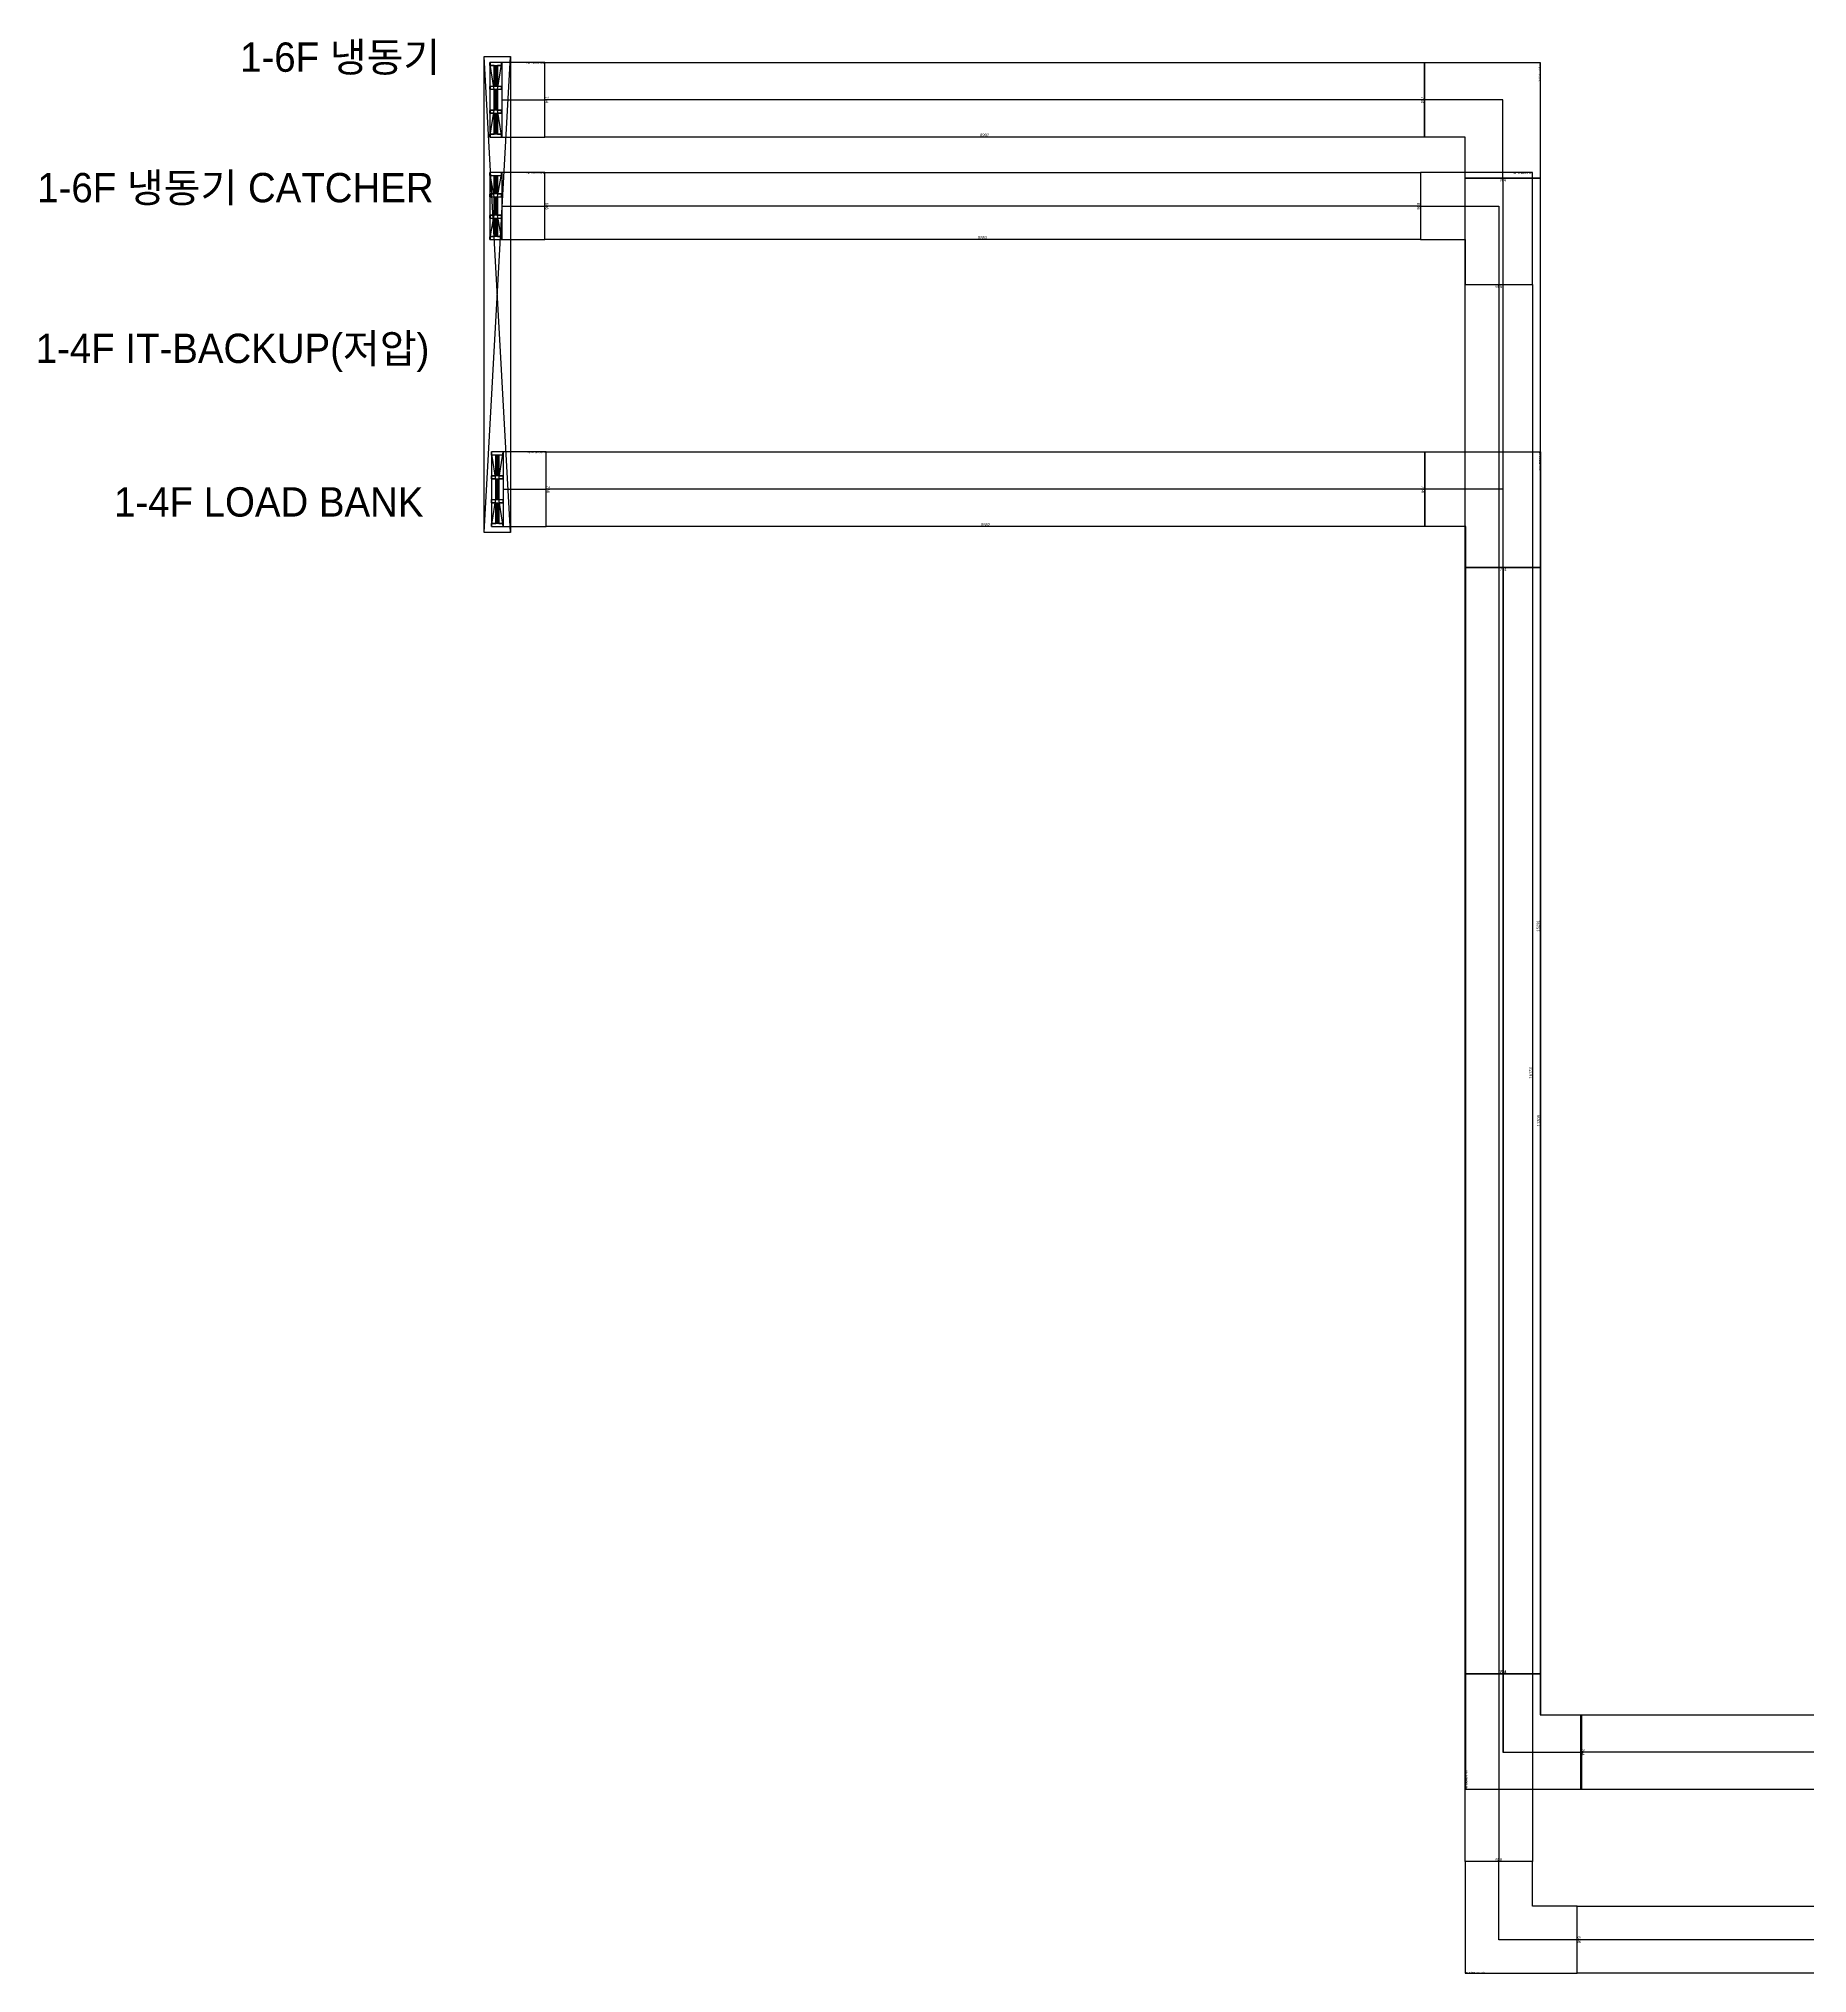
# Model space of a CAD drawing. Header units: millimetres. Extents: x 84228 to 374549, y -351975 to 847575.
# Drawn here: x 88551 to 106630, y 827797 to 847575 of the extents above; entities that cross this region are included whole.
import ezdxf
from ezdxf.enums import TextEntityAlignment as Align

# ---------------------------------------------------------------- set-up
doc = ezdxf.new("R2010")
doc.units = ezdxf.units.MM
doc.header["$LTSCALE"] = 150
doc.layers.get('Defpoints').update_dxf_attribs({"color": 150})
for name, color, linetype in [('-----00 SLAB OPEN-REV', 221, 'Continuous'), ('-----27 Bus Duct_LV_380-220V_LOAD BANK', 7, 'Continuous'), ('-----27 Bus Duct_LV_380-220V_UT', 41, 'Continuous'), ('-----27 Bus Duct_LV_380-220V_UT B', 71, 'Continuous')]:
    doc.layers.add(name, color=color, linetype=linetype)
doc.styles.add('ELEC', font='Dotum.ttf')
doc.styles.get("Standard").update_dxf_attribs({"font": 'Dotum.ttf'})
doc.dimstyles.new('전기통신참고용-치수', dxfattribs={"dimscale": 15, "dimtxt": 2, "dimasz": 0, "dimexe": 0, "dimexo": 0, "dimgap": 0.4, "dimtad": 4, "dimdec": 0, "dimzin": 0, "dimdsep": 46, "dimtxsty": 'Standard', "dimblk": 'NONE', "dimcen": 0, "dimse1": 1, "dimse2": 1, "dimsd1": 1, "dimsd2": 1, "dimclrd": 8, "dimclre": 8, "dimclrt": 8, "dimadec": 0, "dimazin": 0, "dimtfac": 1, "dimtdec": 0, "dimtix": 1, "dimtmove": 2, "dimatfit": 0, "dimldrblk": 'NONE', "dimfxl": 2, "dimtolj": 1, "dimtzin": 0, "dimarcsym": 0})

# ---------------------------------------------------------------- blocks, each defined once
blk = doc.blocks.new('*U69')
at = {"color": 1}
for p, q in [((340, 343), (220, -343)), ((220, 343), (340, -343))]:
    blk.add_line(p, q, dxfattribs=at)
at = {"color": 0}
blk.add_lwpolyline([(-220, -343), (220, -343), (220, 343), (-220, 343)], close=True, dxfattribs=at)
blk.add_lwpolyline([(220, -343), (340, -343), (340, 343), (220, 343)], dxfattribs=at)
at = {"color": 1}
for points in [[(220, 123, -0.41421356), (222, 125), (262.8, 125, 0.41421356), (263.8, 126), (263.8, 310, 0.41421356), (262.8, 311), (222, 311, -0.41421356), (220, 313), (220, 343, -0.41421356), (221, 342), (221, 313, 0.41421356), (222, 312), (338, 312, 0.41421356), (339, 313), (339, 342, -0.41421356), (340, 343), (340, 313, -0.41421356), (338, 311), (297.2, 311, 0.41421356), (296.2, 310), (296.2, 126, 0.41421356), (297.2, 125), (338, 125, -0.41421356), (340, 123), (340, 111, -0.41421356), (339, 112), (339, 123, 0.41421356), (338, 124), (222, 124, 0.41421356), (221, 123), (221, 112, -0.41421356), (220, 111), (220, 111), (220, 111), (220, 111)], [(264.8, 126), (264.8, 310, -0.41421356), (265.8, 311), (294.2, 311, -0.41421356), (295.2, 310), (295.2, 126, -0.41421356), (294.2, 125), (265.8, 125, -0.41421356)], [(265.8, 127), (265.8, 309, -0.41421356), (266.8, 310), (271.15, 310, -0.41421356), (272.15, 309), (272.15, 127, -0.41421356), (271.15, 126), (266.8, 126, -0.41421356)], [(273.15, 127), (273.15, 309, -0.41421356), (274.15, 310), (278.5, 310, -0.41421356), (279.5, 309), (279.5, 127, -0.41421356), (278.5, 126), (274.15, 126, -0.41421356)], [(280.5, 127), (280.5, 309, -0.41421356), (281.5, 310), (285.85, 310, -0.41421356), (286.85, 309), (286.85, 127, -0.41421356), (285.85, 126), (281.5, 126, -0.41421356)], [(287.85, 127), (287.85, 309, -0.41421356), (288.85, 310), (293.2, 310, -0.41421356), (294.2, 309), (294.2, 127, -0.41421356), (293.2, 126), (288.85, 126, -0.41421356)], [(220, -95, -0.41421356), (222, -93), (262.8, -93, 0.41421356), (263.8, -92), (263.8, 92, 0.41421356), (262.8, 93), (222, 93, -0.41421356), (220, 95), (220, 109, -0.41421356), (221, 108), (221, 95, 0.41421356), (222, 94), (338, 94, 0.41421356), (339, 95), (339, 108, -0.41421356), (340, 109), (340, 95, -0.41421356), (338, 93), (297.2, 93, 0.41421356), (296.2, 92), (296.2, -92, 0.41421356), (297.2, -93), (338, -93, -0.41421356), (340, -95), (340, -108, -0.41421356), (339, -107), (339, -95, 0.41421356), (338, -94), (222, -94, 0.41421356), (221, -95), (221, -107, -0.41421356), (220, -108), (220, -108), (220, -108), (220, -108)], [(264.8, -92), (264.8, 92, -0.41421356), (265.8, 93), (294.2, 93, -0.41421356), (295.2, 92), (295.2, -92, -0.41421356), (294.2, -93), (265.8, -93, -0.41421356)], [(265.8, -91), (265.8, 91, -0.41421356), (266.8, 92), (271.15, 92, -0.41421356), (272.15, 91), (272.15, -91, -0.41421356), (271.15, -92), (266.8, -92, -0.41421356)], [(273.15, -91), (273.15, 91, -0.41421356), (274.15, 92), (278.5, 92, -0.41421356), (279.5, 91), (279.5, -91, -0.41421356), (278.5, -92), (274.15, -92, -0.41421356)], [(280.5, -91), (280.5, 91, -0.41421356), (281.5, 92), (285.85, 92, -0.41421356), (286.85, 91), (286.85, -91, -0.41421356), (285.85, -92), (281.5, -92, -0.41421356)], [(287.85, -91), (287.85, 91, -0.41421356), (288.85, 92), (293.2, 92, -0.41421356), (294.2, 91), (294.2, -91, -0.41421356), (293.2, -92), (288.85, -92, -0.41421356)], [(220, -313, -0.41421356), (222, -311), (262.8, -311, 0.41421356), (263.8, -310), (263.8, -126, 0.41421356), (262.8, -125), (222, -125, -0.41421356), (220, -123), (220, -110, -0.41421356), (221, -111), (221, -123, 0.41421356), (222, -124), (338, -124, 0.41421356), (339, -123), (339, -111, -0.41421356), (340, -110), (340, -123, -0.41421356), (338, -125), (297.2, -125, 0.41421356), (296.2, -126), (296.2, -310, 0.41421356), (297.2, -311), (338, -311, -0.41421356), (340, -313), (340, -343, -0.41421356), (339, -342), (339, -313, 0.41421356), (338, -312), (222, -312, 0.41421356), (221, -313), (221, -342, -0.41421356), (220, -343), (220, -343), (220, -343), (220, -343)], [(264.8, -310), (264.8, -126, -0.41421356), (265.8, -125), (294.2, -125, -0.41421356), (295.2, -126), (295.2, -310, -0.41421356), (294.2, -311), (265.8, -311, -0.41421356)], [(265.8, -309), (265.8, -127, -0.41421356), (266.8, -126), (271.15, -126, -0.41421356), (272.15, -127), (272.15, -309, -0.41421356), (271.15, -310), (266.8, -310, -0.41421356)], [(273.15, -309), (273.15, -127, -0.41421356), (274.15, -126), (278.5, -126, -0.41421356), (279.5, -127), (279.5, -309, -0.41421356), (278.5, -310), (274.15, -310, -0.41421356)], [(280.5, -309), (280.5, -127, -0.41421356), (281.5, -126), (285.85, -126, -0.41421356), (286.85, -127), (286.85, -309, -0.41421356), (285.85, -310), (281.5, -310, -0.41421356)], [(287.85, -309), (287.85, -127, -0.41421356), (288.85, -126), (293.2, -126, -0.41421356), (294.2, -127), (294.2, -309, -0.41421356), (293.2, -310), (288.85, -310, -0.41421356)]]:
    blk.add_lwpolyline(points, format="xyb", close=True, dxfattribs=at)
blk.add_lwpolyline([(220, 0), (-220, 0)], dxfattribs=at)
at = {"color": 0, "style": 'ELEC'}
blk.add_text('BD ELBOW(VERT)-AL 5000A', height=10, dxfattribs=at).set_placement((-215, -333), align=Align.MIDDLE_LEFT)
blk = doc.blocks.new('*U15')
at = {"color": 0}
blk.add_lwpolyline([(-382, -382), (800, -382), (800, 382), (382, 382), (382, 800), (-382, 800)], close=True, dxfattribs=at)
at = {"color": 1}
blk.add_lwpolyline([(800, 0), (0, 0), (0, 800)], dxfattribs=at)
at = {"color": 0, "style": 'ELEC'}
blk.add_text('BD ELBOW(HORIZ)-AL 6300A', height=10, dxfattribs=at).set_placement((-377, -372), align=Align.MIDDLE_LEFT)
blk = doc.blocks.new('*D462')
at = {"layer": 'Defpoints', "color": 0, "transparency": 16777216}
for p in [(0, 12395), (764, 12395), (764, 12395)]:
    blk.add_point(p, dxfattribs=at)
at = {"color": 0, "transparency": 16777216, "insert": (382, 12374), "char_height": 30, "attachment_point": 5}
blk.add_mtext('\\A1;{\\C0;764}', dxfattribs=at)
blk = doc.blocks.new('_None')
blk = doc.blocks.new('*D463')
at = {"layer": 'Defpoints', "color": 0, "transparency": 16777216}
for p in [(764, 12395), (764, 12395), (764, 1086)]:
    blk.add_point(p, dxfattribs=at)
at = {"color": 0, "transparency": 16777216, "insert": (743, 6740), "char_height": 30, "attachment_point": 5, "rotation": 90}
blk.add_mtext('\\A1;{\\C0;11309}', dxfattribs=at)
blk = doc.blocks.new('*D464')
at = {"layer": 'Defpoints', "color": 0, "transparency": 16777216}
for p in [(0, 1086), (764, 1086), (764, 1086)]:
    blk.add_point(p, dxfattribs=at)
at = {"color": 0, "transparency": 16777216, "insert": (382, 1107), "char_height": 30, "attachment_point": 5}
blk.add_mtext('\\A1;{\\C0;764}', dxfattribs=at)
blk = doc.blocks.new('*D466')
at = {"layer": 'Defpoints', "color": 0, "transparency": 16777216}
for p in [(0, 30485), (764, 30485), (764, 30485)]:
    blk.add_point(p, dxfattribs=at)
at = {"color": 0, "transparency": 16777216, "insert": (382, 30464), "char_height": 30, "attachment_point": 5}
blk.add_mtext('\\A1;{\\C0;764}', dxfattribs=at)
blk = doc.blocks.new('*D467')
at = {"layer": 'Defpoints', "color": 0, "transparency": 16777216}
for p in [(764, 30485), (764, 30485), (764, 1445)]:
    blk.add_point(p, dxfattribs=at)
at = {"color": 0, "transparency": 16777216, "insert": (743, 15965), "char_height": 30, "attachment_point": 5, "rotation": 90}
blk.add_mtext('\\A1;{\\C0;29040}', dxfattribs=at)
blk = doc.blocks.new('*D468')
at = {"layer": 'Defpoints', "color": 0, "transparency": 16777216}
for p in [(0, 1445), (764, 1445), (764, 1445)]:
    blk.add_point(p, dxfattribs=at)
at = {"color": 0, "transparency": 16777216, "insert": (382, 1466), "char_height": 30, "attachment_point": 5}
blk.add_mtext('\\A1;{\\C0;764}', dxfattribs=at)
blk = doc.blocks.new('*D111')
at = {"layer": 'Defpoints', "color": 0, "transparency": 16777216}
for p in [(0, 11792), (764, 11792), (764, 11792)]:
    blk.add_point(p, dxfattribs=at)
at = {"color": 0, "transparency": 16777216, "insert": (382, 11771), "char_height": 30, "attachment_point": 5}
blk.add_mtext('\\A1;{\\C0;764}', dxfattribs=at)
blk = doc.blocks.new('*D112')
at = {"layer": 'Defpoints', "color": 0, "transparency": 16777216}
for p in [(764, 11792), (764, 11792), (764, 2800)]:
    blk.add_point(p, dxfattribs=at)
at = {"color": 0, "transparency": 16777216, "insert": (743, 7296), "char_height": 30, "attachment_point": 5, "rotation": 90}
blk.add_mtext('\\A1;{\\C0;8992}', dxfattribs=at)
blk = doc.blocks.new('*D113')
at = {"layer": 'Defpoints', "color": 0, "transparency": 16777216}
for p in [(0, 2800), (764, 2800), (764, 2800)]:
    blk.add_point(p, dxfattribs=at)
at = {"color": 0, "transparency": 16777216, "insert": (382, 2821), "char_height": 30, "attachment_point": 5}
blk.add_mtext('\\A1;{\\C0;764}', dxfattribs=at)
blk = doc.blocks.new('*U7')
at = {"color": 1}
for p, q in [((340, 382), (220, -382)), ((220, 382), (340, -382))]:
    blk.add_line(p, q, dxfattribs=at)
at = {"color": 0}
blk.add_lwpolyline([(-220, -382), (220, -382), (220, 382), (-220, 382)], close=True, dxfattribs=at)
blk.add_lwpolyline([(220, -382), (340, -382), (340, 382), (220, 382)], dxfattribs=at)
at = {"color": 1}
for points in [[(220, 136, -0.41421356), (222, 138), (262.8, 138, 0.41421356), (263.8, 139), (263.8, 349, 0.41421356), (262.8, 350), (222, 350, -0.41421356), (220, 352), (220, 382, -0.41421356), (221, 381), (221, 352, 0.41421356), (222, 351), (338, 351, 0.41421356), (339, 352), (339, 381, -0.41421356), (340, 382), (340, 352, -0.41421356), (338, 350), (297.2, 350, 0.41421356), (296.2, 349), (296.2, 139, 0.41421356), (297.2, 138), (338, 138, -0.41421356), (340, 136), (340, 124, -0.41421356), (339, 125), (339, 136, 0.41421356), (338, 137), (222, 137, 0.41421356), (221, 136), (221, 125, -0.41421356), (220, 124), (220, 124), (220, 124), (220, 124)], [(264.8, 139), (264.8, 349, -0.41421356), (265.8, 350), (294.2, 350, -0.41421356), (295.2, 349), (295.2, 139, -0.41421356), (294.2, 138), (265.8, 138, -0.41421356)], [(265.8, 140), (265.8, 348, -0.41421356), (266.8, 349), (271.15, 349, -0.41421356), (272.15, 348), (272.15, 140, -0.41421356), (271.15, 139), (266.8, 139, -0.41421356)], [(273.15, 140), (273.15, 348, -0.41421356), (274.15, 349), (278.5, 349, -0.41421356), (279.5, 348), (279.5, 140, -0.41421356), (278.5, 139), (274.15, 139, -0.41421356)], [(280.5, 140), (280.5, 348, -0.41421356), (281.5, 349), (285.85, 349, -0.41421356), (286.85, 348), (286.85, 140, -0.41421356), (285.85, 139), (281.5, 139, -0.41421356)], [(287.85, 140), (287.85, 348, -0.41421356), (288.85, 349), (293.2, 349, -0.41421356), (294.2, 348), (294.2, 140, -0.41421356), (293.2, 139), (288.85, 139, -0.41421356)], [(220, -108, -0.41421356), (222, -106), (262.8, -106, 0.41421356), (263.8, -105), (263.8, 105, 0.41421356), (262.8, 106), (222, 106, -0.41421356), (220, 108), (220, 122, -0.41421356), (221, 121), (221, 108, 0.41421356), (222, 107), (338, 107, 0.41421356), (339, 108), (339, 121, -0.41421356), (340, 122), (340, 108, -0.41421356), (338, 106), (297.2, 106, 0.41421356), (296.2, 105), (296.2, -105, 0.41421356), (297.2, -106), (338, -106, -0.41421356), (340, -108), (340, -121, -0.41421356), (339, -120), (339, -108, 0.41421356), (338, -107), (222, -107, 0.41421356), (221, -108), (221, -120, -0.41421356), (220, -121), (220, -121), (220, -121), (220, -121)], [(264.8, -105), (264.8, 105, -0.41421356), (265.8, 106), (294.2, 106, -0.41421356), (295.2, 105), (295.2, -105, -0.41421356), (294.2, -106), (265.8, -106, -0.41421356)], [(265.8, -104), (265.8, 104, -0.41421356), (266.8, 105), (271.15, 105, -0.41421356), (272.15, 104), (272.15, -104, -0.41421356), (271.15, -105), (266.8, -105, -0.41421356)], [(273.15, -104), (273.15, 104, -0.41421356), (274.15, 105), (278.5, 105, -0.41421356), (279.5, 104), (279.5, -104, -0.41421356), (278.5, -105), (274.15, -105, -0.41421356)], [(280.5, -104), (280.5, 104, -0.41421356), (281.5, 105), (285.85, 105, -0.41421356), (286.85, 104), (286.85, -104, -0.41421356), (285.85, -105), (281.5, -105, -0.41421356)], [(287.85, -104), (287.85, 104, -0.41421356), (288.85, 105), (293.2, 105, -0.41421356), (294.2, 104), (294.2, -104, -0.41421356), (293.2, -105), (288.85, -105, -0.41421356)], [(220, -352, -0.41421356), (222, -350), (262.8, -350, 0.41421356), (263.8, -349), (263.8, -139, 0.41421356), (262.8, -138), (222, -138, -0.41421356), (220, -136), (220, -123, -0.41421356), (221, -124), (221, -136, 0.41421356), (222, -137), (338, -137, 0.41421356), (339, -136), (339, -124, -0.41421356), (340, -123), (340, -136, -0.41421356), (338, -138), (297.2, -138, 0.41421356), (296.2, -139), (296.2, -349, 0.41421356), (297.2, -350), (338, -350, -0.41421356), (340, -352), (340, -382, -0.41421356), (339, -381), (339, -352, 0.41421356), (338, -351), (222, -351, 0.41421356), (221, -352), (221, -381, -0.41421356), (220, -382), (220, -382), (220, -382), (220, -382)], [(264.8, -349), (264.8, -139, -0.41421356), (265.8, -138), (294.2, -138, -0.41421356), (295.2, -139), (295.2, -349, -0.41421356), (294.2, -350), (265.8, -350, -0.41421356)], [(265.8, -348), (265.8, -140, -0.41421356), (266.8, -139), (271.15, -139, -0.41421356), (272.15, -140), (272.15, -348, -0.41421356), (271.15, -349), (266.8, -349, -0.41421356)], [(273.15, -348), (273.15, -140, -0.41421356), (274.15, -139), (278.5, -139, -0.41421356), (279.5, -140), (279.5, -348, -0.41421356), (278.5, -349), (274.15, -349, -0.41421356)], [(280.5, -348), (280.5, -140, -0.41421356), (281.5, -139), (285.85, -139, -0.41421356), (286.85, -140), (286.85, -348, -0.41421356), (285.85, -349), (281.5, -349, -0.41421356)], [(287.85, -348), (287.85, -140, -0.41421356), (288.85, -139), (293.2, -139, -0.41421356), (294.2, -140), (294.2, -348, -0.41421356), (293.2, -349), (288.85, -349, -0.41421356)]]:
    blk.add_lwpolyline(points, format="xyb", close=True, dxfattribs=at)
blk.add_lwpolyline([(220, 0), (-220, 0)], dxfattribs=at)
at = {"color": 0, "style": 'ELEC'}
blk.add_text('BD ELBOW(VERT)-AL 6300A', height=10, dxfattribs=at).set_placement((-215, -372), align=Align.MIDDLE_LEFT)
blk = doc.blocks.new('*D107')
at = {"layer": 'Defpoints', "color": 0, "transparency": 16777216}
for p in [(0, 11670), (764, 11670), (764, 11670)]:
    blk.add_point(p, dxfattribs=at)
at = {"color": 0, "transparency": 16777216, "insert": (382, 11649), "char_height": 30, "attachment_point": 5}
blk.add_mtext('\\A1;{\\C0;764}', dxfattribs=at)
blk = doc.blocks.new('*D108')
at = {"layer": 'Defpoints', "color": 0, "transparency": 16777216}
for p in [(764, 11670), (764, 11670), (764, -3621)]:
    blk.add_point(p, dxfattribs=at)
at = {"color": 0, "transparency": 16777216, "insert": (743, 4024), "char_height": 30, "attachment_point": 5, "rotation": 90}
blk.add_mtext('\\A1;{\\C0;15291}', dxfattribs=at)
blk = doc.blocks.new('*D109')
at = {"layer": 'Defpoints', "color": 0, "transparency": 16777216}
for p in [(0, -3621), (764, -3621), (764, -3621)]:
    blk.add_point(p, dxfattribs=at)
at = {"color": 0, "transparency": 16777216, "insert": (382, -3600), "char_height": 30, "attachment_point": 5}
blk.add_mtext('\\A1;{\\C0;764}', dxfattribs=at)
blk = doc.blocks.new('*D662')
at = {"layer": 'Defpoints', "color": 0, "transparency": 16777216}
for p in [(0, 8964), (764, 8964), (764, 8964)]:
    blk.add_point(p, dxfattribs=at)
at = {"color": 0, "transparency": 16777216, "insert": (382, 8942), "char_height": 30, "attachment_point": 5}
blk.add_mtext('\\A1;{\\C0;764}', dxfattribs=at)
blk = doc.blocks.new('*D663')
at = {"layer": 'Defpoints', "color": 0, "transparency": 16777216}
for p in [(764, 8964), (764, 8964), (764, 2800)]:
    blk.add_point(p, dxfattribs=at)
at = {"color": 0, "transparency": 16777216, "insert": (743, 5882), "char_height": 30, "attachment_point": 5, "rotation": 90}
blk.add_mtext('\\A1;{\\C0;6164}', dxfattribs=at)
blk = doc.blocks.new('*D664')
at = {"layer": 'Defpoints', "color": 0, "transparency": 16777216}
for p in [(0, 2800), (764, 2800), (764, 2800)]:
    blk.add_point(p, dxfattribs=at)
at = {"color": 0, "transparency": 16777216, "insert": (382, 2821), "char_height": 30, "attachment_point": 5}
blk.add_mtext('\\A1;{\\C0;764}', dxfattribs=at)
blk = doc.blocks.new('*D117')
at = {"layer": 'Defpoints', "color": 0, "transparency": 16777216}
for p in [(0, 9793), (686, 9793), (686, 9793)]:
    blk.add_point(p, dxfattribs=at)
at = {"color": 0, "transparency": 16777216, "insert": (343, 9772), "char_height": 30, "attachment_point": 5}
blk.add_mtext('\\A1;{\\C0;686}', dxfattribs=at)
blk = doc.blocks.new('*D118')
at = {"layer": 'Defpoints', "color": 0, "transparency": 16777216}
for p in [(686, 9793), (686, 9793), (686, 840)]:
    blk.add_point(p, dxfattribs=at)
at = {"color": 0, "transparency": 16777216, "insert": (665, 5316), "char_height": 30, "attachment_point": 5, "rotation": 90}
blk.add_mtext('\\A1;{\\C0;8953}', dxfattribs=at)
blk = doc.blocks.new('*D119')
at = {"layer": 'Defpoints', "color": 0, "transparency": 16777216}
for p in [(0, 840), (686, 840), (686, 840)]:
    blk.add_point(p, dxfattribs=at)
at = {"color": 0, "transparency": 16777216, "insert": (343, 861), "char_height": 30, "attachment_point": 5}
blk.add_mtext('\\A1;{\\C0;686}', dxfattribs=at)
blk = doc.blocks.new('*U74')
at = {"color": 0}
blk.add_lwpolyline([(-343, -343), (800, -343), (800, 343), (343, 343), (343, 800), (-343, 800)], close=True, dxfattribs=at)
at = {"color": 1}
blk.add_lwpolyline([(800, 0), (0, 0), (0, 800)], dxfattribs=at)
at = {"color": 0, "style": 'ELEC'}
blk.add_text('BD ELBOW(HORIZ)-AL 5000A', height=10, dxfattribs=at).set_placement((-338, -333), align=Align.MIDDLE_LEFT)
blk = doc.blocks.new('*D598')
at = {"layer": 'Defpoints', "color": 0, "transparency": 16777216}
for p in [(0, 9793), (686, 9793), (686, 9793)]:
    blk.add_point(p, dxfattribs=at)
at = {"color": 0, "transparency": 16777216, "insert": (343, 9772), "char_height": 30, "attachment_point": 5}
blk.add_mtext('\\A1;{\\C0;686}', dxfattribs=at)
blk = doc.blocks.new('*D599')
at = {"layer": 'Defpoints', "color": 0, "transparency": 16777216}
for p in [(686, 9793), (686, 9793), (686, -6330)]:
    blk.add_point(p, dxfattribs=at)
at = {"color": 0, "transparency": 16777216, "insert": (665, 1731), "char_height": 30, "attachment_point": 5, "rotation": 90}
blk.add_mtext('\\A1;{\\C0;16123}', dxfattribs=at)
blk = doc.blocks.new('*D600')
at = {"layer": 'Defpoints', "color": 0, "transparency": 16777216}
for p in [(0, -6330), (686, -6330), (686, -6330)]:
    blk.add_point(p, dxfattribs=at)
at = {"color": 0, "transparency": 16777216, "insert": (343, -6309), "char_height": 30, "attachment_point": 5}
blk.add_mtext('\\A1;{\\C0;686}', dxfattribs=at)
blk = doc.blocks.new('*D594')
at = {"layer": 'Defpoints', "color": 0, "transparency": 16777216}
for p in [(0, 9979), (686, 9979), (686, 9979)]:
    blk.add_point(p, dxfattribs=at)
at = {"color": 0, "transparency": 16777216, "insert": (343, 9958), "char_height": 30, "attachment_point": 5}
blk.add_mtext('\\A1;{\\C0;686}', dxfattribs=at)
blk = doc.blocks.new('*D595')
at = {"layer": 'Defpoints', "color": 0, "transparency": 16777216}
for p in [(686, 9979), (686, 9979), (686, -24216)]:
    blk.add_point(p, dxfattribs=at)
at = {"color": 0, "transparency": 16777216, "insert": (665, -7118), "char_height": 30, "attachment_point": 5, "rotation": 90}
blk.add_mtext('\\A1;{\\C0;34196}', dxfattribs=at)
blk = doc.blocks.new('*D596')
at = {"layer": 'Defpoints', "color": 0, "transparency": 16777216}
for p in [(0, -24216), (686, -24216), (686, -24216)]:
    blk.add_point(p, dxfattribs=at)
at = {"color": 0, "transparency": 16777216, "insert": (343, -24195), "char_height": 30, "attachment_point": 5}
blk.add_mtext('\\A1;{\\C0;686}', dxfattribs=at)
blk = doc.blocks.new('*D458')
at = {"layer": 'Defpoints', "color": 0, "transparency": 16777216}
for p in [(0, 12522), (764, 12522), (764, 12522)]:
    blk.add_point(p, dxfattribs=at)
at = {"color": 0, "transparency": 16777216, "insert": (382, 12501), "char_height": 30, "attachment_point": 5}
blk.add_mtext('\\A1;{\\C0;764}', dxfattribs=at)
blk = doc.blocks.new('*D459')
at = {"layer": 'Defpoints', "color": 0, "transparency": 16777216}
for p in [(764, 12522), (764, 12522), (764, 3540)]:
    blk.add_point(p, dxfattribs=at)
at = {"color": 0, "transparency": 16777216, "insert": (743, 8031), "char_height": 30, "attachment_point": 5, "rotation": 90}
blk.add_mtext('\\A1;{\\C0;8982}', dxfattribs=at)
blk = doc.blocks.new('*D460')
at = {"layer": 'Defpoints', "color": 0, "transparency": 16777216}
for p in [(0, 3540), (764, 3540), (764, 3540)]:
    blk.add_point(p, dxfattribs=at)
at = {"color": 0, "transparency": 16777216, "insert": (382, 3561), "char_height": 30, "attachment_point": 5}
blk.add_mtext('\\A1;{\\C0;764}', dxfattribs=at)
blk = doc.blocks.new('*U461')
at = {"color": 1}
blk.add_line((382, 12394.8), (382, 1085.5), dxfattribs=at)
at = {"color": 0}
blk.add_lwpolyline([(764, 1085.5), (0, 1085.5), (0, 12394.8), (764, 12394.8)], close=True, dxfattribs=at)
for base, p1, p2, override, picture, middle in [((764, 12394.8), (0, 12394.8), (764, 12394.8), {"dimtxsty": 'Standard', "dimclrd": 0, "dimclre": 0, "dimclrt": 0}, '*D462', (382, 12373.8)), ((764, 1085.5), (0, 1085.5), (764, 1085.5), {"dimtad": 1, "dimtxsty": 'Standard', "dimclrd": 0, "dimclre": 0, "dimclrt": 0}, '*D464', (382, 1106.5))]:
    dim = blk.add_linear_dim(base=base, p1=p1, p2=p2, text='{\\C0;<>}', dimstyle='전기통신참고용-치수', override=override, dxfattribs=at)
    dim.commit()
    dim.dimension.update_dxf_attribs({"geometry": picture, "text_midpoint": middle})
dim = blk.add_linear_dim(base=(764, 12394.8), p1=(764, 1085.5), p2=(764, 12394.8), angle=90, text='{\\C0;<>}', dimstyle='전기통신참고용-치수', override={"dimtad": 1, "dimtxsty": 'Standard', "dimclrd": 0, "dimclre": 0, "dimclrt": 0}, dxfattribs=at)
dim.commit()
dim.dimension.update_dxf_attribs({"geometry": '*D463', "text_midpoint": (743, 6740.2)})
blk = doc.blocks.new('*U465')
at = {"color": 1}
blk.add_line((382, 30484.9), (382, 1445.4), dxfattribs=at)
at = {"color": 0}
blk.add_lwpolyline([(764, 1445.4), (0, 1445.4), (0, 30484.9), (764, 30484.9)], close=True, dxfattribs=at)
for base, p1, p2, override, picture, middle in [((764, 30484.9), (0, 30484.9), (764, 30484.9), {"dimtxsty": 'Standard', "dimclrd": 0, "dimclre": 0, "dimclrt": 0}, '*D466', (382, 30463.9)), ((764, 1445.4), (0, 1445.4), (764, 1445.4), {"dimtad": 1, "dimtxsty": 'Standard', "dimclrd": 0, "dimclre": 0, "dimclrt": 0}, '*D468', (382, 1466.4))]:
    dim = blk.add_linear_dim(base=base, p1=p1, p2=p2, text='{\\C0;<>}', dimstyle='전기통신참고용-치수', override=override, dxfattribs=at)
    dim.commit()
    dim.dimension.update_dxf_attribs({"geometry": picture, "text_midpoint": middle})
dim = blk.add_linear_dim(base=(764, 30484.9294), p1=(764, 1445.4291), p2=(764, 30484.9294), angle=90, text='{\\C0;<>}', dimstyle='전기통신참고용-치수', override={"dimtad": 1, "dimtxsty": 'Standard', "dimclrd": 0, "dimclre": 0, "dimclrt": 0}, dxfattribs=at)
dim.commit()
dim.dimension.update_dxf_attribs({"geometry": '*D467', "text_midpoint": (742.9796, 15965.1792)})
blk = doc.blocks.new('*U110')
at = {"color": 1}
blk.add_line((382, 11792), (382, 2800), dxfattribs=at)
at = {"color": 0}
blk.add_lwpolyline([(764, 2800), (0, 2800), (0, 11792), (764, 11792)], close=True, dxfattribs=at)
for base, p1, p2, override, picture, middle in [((764, 11792), (0, 11792), (764, 11792), {"dimtxsty": 'Standard', "dimclrd": 0, "dimclre": 0, "dimclrt": 0}, '*D111', (382, 11771)), ((764, 2800), (0, 2800), (764, 2800), {"dimtad": 1, "dimtxsty": 'Standard', "dimclrd": 0, "dimclre": 0, "dimclrt": 0}, '*D113', (382, 2821))]:
    dim = blk.add_linear_dim(base=base, p1=p1, p2=p2, text='{\\C0;<>}', dimstyle='전기통신참고용-치수', override=override, dxfattribs=at)
    dim.commit()
    dim.dimension.update_dxf_attribs({"geometry": picture, "text_midpoint": middle})
dim = blk.add_linear_dim(base=(764, 11792), p1=(764, 2800), p2=(764, 11792), angle=90, text='{\\C0;<>}', dimstyle='전기통신참고용-치수', override={"dimtad": 1, "dimtxsty": 'Standard', "dimclrd": 0, "dimclre": 0, "dimclrt": 0}, dxfattribs=at)
dim.commit()
dim.dimension.update_dxf_attribs({"geometry": '*D112', "text_midpoint": (743, 7296)})
blk = doc.blocks.new('*U106')
at = {"color": 1}
blk.add_line((382, 11670), (382, -3621.3), dxfattribs=at)
at = {"color": 0}
blk.add_lwpolyline([(764, -3621.3), (0, -3621.3), (0, 11670), (764, 11670)], close=True, dxfattribs=at)
for base, p1, p2, override, picture, middle in [((764, 11670), (0, 11670), (764, 11670), {"dimtxsty": 'Standard', "dimclrd": 0, "dimclre": 0, "dimclrt": 0}, '*D107', (382, 11649)), ((764, -3621.3), (0, -3621.3), (764, -3621.3), {"dimtad": 1, "dimtxsty": 'Standard', "dimclrd": 0, "dimclre": 0, "dimclrt": 0}, '*D109', (382, -3600.3))]:
    dim = blk.add_linear_dim(base=base, p1=p1, p2=p2, text='{\\C0;<>}', dimstyle='전기통신참고용-치수', override=override, dxfattribs=at)
    dim.commit()
    dim.dimension.update_dxf_attribs({"geometry": picture, "text_midpoint": middle})
dim = blk.add_linear_dim(base=(764, 11670), p1=(764, -3621.3), p2=(764, 11670), angle=90, text='{\\C0;<>}', dimstyle='전기통신참고용-치수', override={"dimtad": 1, "dimtxsty": 'Standard', "dimclrd": 0, "dimclre": 0, "dimclrt": 0}, dxfattribs=at)
dim.commit()
dim.dimension.update_dxf_attribs({"geometry": '*D108', "text_midpoint": (743, 4024.3)})
blk = doc.blocks.new('*U661')
at = {"color": 1}
blk.add_line((382, 8963.5), (382, 2800), dxfattribs=at)
at = {"color": 0}
blk.add_lwpolyline([(764, 2800), (0, 2800), (0, 8963.5), (764, 8963.5)], close=True, dxfattribs=at)
for base, p1, p2, override, picture, middle in [((764, 8963.5), (0, 8963.5), (764, 8963.5), {"dimtxsty": 'Standard', "dimclrd": 0, "dimclre": 0, "dimclrt": 0}, '*D662', (382, 8942.5)), ((764, 2800), (0, 2800), (764, 2800), {"dimtad": 1, "dimtxsty": 'Standard', "dimclrd": 0, "dimclre": 0, "dimclrt": 0}, '*D664', (382, 2821))]:
    dim = blk.add_linear_dim(base=base, p1=p1, p2=p2, text='{\\C0;<>}', dimstyle='전기통신참고용-치수', override=override, dxfattribs=at)
    dim.commit()
    dim.dimension.update_dxf_attribs({"geometry": picture, "text_midpoint": middle})
dim = blk.add_linear_dim(base=(764, 8963.5003), p1=(764, 2800), p2=(764, 8963.5003), angle=90, text='{\\C0;<>}', dimstyle='전기통신참고용-치수', override={"dimtad": 1, "dimtxsty": 'Standard', "dimclrd": 0, "dimclre": 0, "dimclrt": 0}, dxfattribs=at)
dim.commit()
dim.dimension.update_dxf_attribs({"geometry": '*D663', "text_midpoint": (742.9796, 5881.7501)})
blk = doc.blocks.new('*U116')
at = {"color": 1}
blk.add_line((343, 9793), (343, 840), dxfattribs=at)
at = {"color": 0}
blk.add_lwpolyline([(686, 840), (0, 840), (0, 9793), (686, 9793)], close=True, dxfattribs=at)
for base, p1, p2, override, picture, middle in [((686, 9793), (0, 9793), (686, 9793), {"dimtxsty": 'Standard', "dimclrd": 0, "dimclre": 0, "dimclrt": 0}, '*D117', (343, 9772)), ((686, 840), (0, 840), (686, 840), {"dimtad": 1, "dimtxsty": 'Standard', "dimclrd": 0, "dimclre": 0, "dimclrt": 0}, '*D119', (343, 861))]:
    dim = blk.add_linear_dim(base=base, p1=p1, p2=p2, text='{\\C0;<>}', dimstyle='전기통신참고용-치수', override=override, dxfattribs=at)
    dim.commit()
    dim.dimension.update_dxf_attribs({"geometry": picture, "text_midpoint": middle})
dim = blk.add_linear_dim(base=(686, 9793), p1=(686, 840), p2=(686, 9793), angle=90, text='{\\C0;<>}', dimstyle='전기통신참고용-치수', override={"dimtad": 1, "dimtxsty": 'Standard', "dimclrd": 0, "dimclre": 0, "dimclrt": 0}, dxfattribs=at)
dim.commit()
dim.dimension.update_dxf_attribs({"geometry": '*D118', "text_midpoint": (665, 5316.5)})
blk = doc.blocks.new('*U597')
at = {"color": 1}
blk.add_line((343, 9793), (343, -6330), dxfattribs=at)
at = {"color": 0}
blk.add_lwpolyline([(686, -6330), (0, -6330), (0, 9793), (686, 9793)], close=True, dxfattribs=at)
for base, p1, p2, override, picture, middle in [((686, 9793), (0, 9793), (686, 9793), {"dimtxsty": 'Standard', "dimclrd": 0, "dimclre": 0, "dimclrt": 0}, '*D598', (343, 9772)), ((686, -6330), (0, -6330), (686, -6330), {"dimtad": 1, "dimtxsty": 'Standard', "dimclrd": 0, "dimclre": 0, "dimclrt": 0}, '*D600', (343, -6309))]:
    dim = blk.add_linear_dim(base=base, p1=p1, p2=p2, text='{\\C0;<>}', dimstyle='전기통신참고용-치수', override=override, dxfattribs=at)
    dim.commit()
    dim.dimension.update_dxf_attribs({"geometry": picture, "text_midpoint": middle})
dim = blk.add_linear_dim(base=(686, 9793), p1=(686, -6330), p2=(686, 9793), angle=90, text='{\\C0;<>}', dimstyle='전기통신참고용-치수', override={"dimtad": 1, "dimtxsty": 'Standard', "dimclrd": 0, "dimclre": 0, "dimclrt": 0}, dxfattribs=at)
dim.commit()
dim.dimension.update_dxf_attribs({"geometry": '*D599', "text_midpoint": (665, 1731.5)})
blk = doc.blocks.new('*U593')
at = {"color": 1}
blk.add_line((343, 9979.5), (343, -24216), dxfattribs=at)
at = {"color": 0}
blk.add_lwpolyline([(686, -24216), (0, -24216), (0, 9979.5), (686, 9979.5)], close=True, dxfattribs=at)
for base, p1, p2, override, picture, middle in [((686, 9979.5), (0, 9979.5), (686, 9979.5), {"dimtxsty": 'Standard', "dimclrd": 0, "dimclre": 0, "dimclrt": 0}, '*D594', (343, 9958.5)), ((686, -24216), (0, -24216), (686, -24216), {"dimtad": 1, "dimtxsty": 'Standard', "dimclrd": 0, "dimclre": 0, "dimclrt": 0}, '*D596', (343, -24195))]:
    dim = blk.add_linear_dim(base=base, p1=p1, p2=p2, text='{\\C0;<>}', dimstyle='전기통신참고용-치수', override=override, dxfattribs=at)
    dim.commit()
    dim.dimension.update_dxf_attribs({"geometry": picture, "text_midpoint": middle})
dim = blk.add_linear_dim(base=(686, 9979.4989), p1=(686, -24216.0013), p2=(686, 9979.4989), angle=90, text='{\\C0;<>}', dimstyle='전기통신참고용-치수', override={"dimtad": 1, "dimtxsty": 'Standard', "dimclrd": 0, "dimclre": 0, "dimclrt": 0}, dxfattribs=at)
dim.commit()
dim.dimension.update_dxf_attribs({"geometry": '*D595', "text_midpoint": (664.9796, -7118.2512)})
blk = doc.blocks.new('*U457')
at = {"color": 1}
blk.add_line((382, 12521.8), (382, 3539.8), dxfattribs=at)
at = {"color": 0}
blk.add_lwpolyline([(764, 3539.8), (0, 3539.8), (0, 12521.8), (764, 12521.8)], close=True, dxfattribs=at)
for base, p1, p2, override, picture, middle in [((764, 12521.8), (0, 12521.8), (764, 12521.8), {"dimtxsty": 'Standard', "dimclrd": 0, "dimclre": 0, "dimclrt": 0}, '*D458', (382, 12500.8)), ((764, 3539.8), (0, 3539.8), (764, 3539.8), {"dimtad": 1, "dimtxsty": 'Standard', "dimclrd": 0, "dimclre": 0, "dimclrt": 0}, '*D460', (382, 3560.9))]:
    dim = blk.add_linear_dim(base=base, p1=p1, p2=p2, text='{\\C0;<>}', dimstyle='전기통신참고용-치수', override=override, dxfattribs=at)
    dim.commit()
    dim.dimension.update_dxf_attribs({"geometry": picture, "text_midpoint": middle})
dim = blk.add_linear_dim(base=(764, 12521.8), p1=(764, 3539.8), p2=(764, 12521.8), angle=90, text='{\\C0;<>}', dimstyle='전기통신참고용-치수', override={"dimtad": 1, "dimtxsty": 'Standard', "dimclrd": 0, "dimclre": 0, "dimclrt": 0}, dxfattribs=at)
dim.commit()
dim.dimension.update_dxf_attribs({"geometry": '*D459', "text_midpoint": (743, 8030.8)})

msp = doc.modelspace()

# ---------------------------------------------------------------- linework, layer by layer
at = {"layer": '-----00 SLAB OPEN-REV'}
for p, q in [((93374, 842526), (93104, 847392)), ((93104, 842526), (93374, 847392))]:
    msp.add_line(p, q, dxfattribs=at)
at = {"layer": '-----00 SLAB OPEN-REV', "elevation": 0}
msp.add_lwpolyline([(93104, 842526), (93104, 847392), (93374, 847392), (93374, 842526)], close=True, dxfattribs=at)

# ---------------------------------------------------------------- block references
at = {"layer": '-----27 Bus Duct_LV_380-220V_LOAD BANK'}
for name, p, rotation in [('*U7', (93519, 842968), 180), ('*U457', (90199, 843350), 270), ('*U465', (102870, 830441), 270)]:
    msp.add_blockref(name, p, dxfattribs=dict(at, rotation=rotation))
at = {"layer": '-----27 Bus Duct_LV_380-220V_LOAD BANK', "xscale": -1}
for p, rotation in [((103521, 842968), 90), ((103521, 830059), 270)]:
    msp.add_blockref('*U15', p, dxfattribs=dict(at, rotation=rotation))
at = {"layer": '-----27 Bus Duct_LV_380-220V_LOAD BANK'}
msp.add_blockref('*U461', (103139, 829773), dxfattribs=at)
at = {"layer": '-----27 Bus Duct_LV_380-220V_UT'}
for name, p, rotation in [('*U7', (93504, 846950), 180), ('*U110', (90924, 847332), 270), ('*U661', (101516, 830441), 270)]:
    msp.add_blockref(name, p, dxfattribs=dict(at, rotation=rotation))
at = {"layer": '-----27 Bus Duct_LV_380-220V_UT', "xscale": -1}
for p, rotation in [((103516, 846950), 90), ((103516, 830059), 270)]:
    msp.add_blockref('*U15', p, dxfattribs=dict(at, rotation=rotation))
at = {"layer": '-----27 Bus Duct_LV_380-220V_UT'}
msp.add_blockref('*U106', (103134, 834480), dxfattribs=at)
at = {"layer": '-----27 Bus Duct_LV_380-220V_UT B'}
for name, p, rotation in [('*U69', (93504, 845863), 180), ('*U116', (92884, 846206), 270), ('*U74', (103477, 845863), 180), ('*U593', (128493, 828483), 270)]:
    msp.add_blockref(name, p, dxfattribs=dict(at, rotation=rotation))
for name, p in [('*U597', (103134, 835270)), ('*U74', (103477, 828140))]:
    msp.add_blockref(name, p, dxfattribs=at)

# ---------------------------------------------------------------- texts
at = {"layer": 'Defpoints', "color": 1, "style": 'ELEC'}
for s, p in [('1-6F 냉동기', (91633, 847386, 0)), ('1-6F 냉동기 CATCHER', (90562, 846052)), ('1-4F IT-BACKUP(저압)', (90533, 844409)), ('1-4F LOAD BANK', (90903, 842839, 0))]:
    msp.add_text(s, height=300, dxfattribs=at).set_placement(p, align=Align.MIDDLE_CENTER)

doc.saveas('drawing.dxf')
